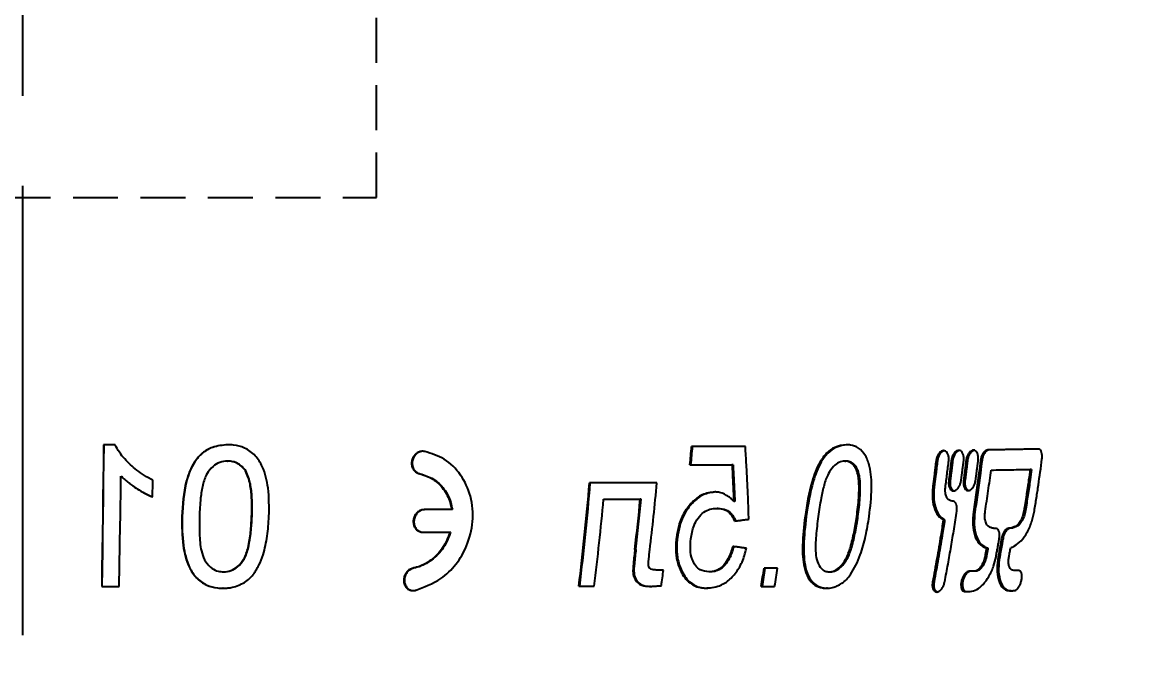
# Model space of a CAD drawing. Header units: millimetres. Extents: x 8 to 832, y 8 to 585.
# Drawn here: x 520.27 to 551.84, y 170.39 to 188.56 of the extents above; entities that cross this region are included whole.
import ezdxf

# ---------------------------------------------------------------- set-up
doc = ezdxf.new("R2010")
doc.units = ezdxf.units.MM
doc.linetypes.add('CENTERX2', pattern=[20.32, 12.7, -2.54, 2.54, -2.54])
doc.linetypes.add('HIDDEN', pattern=[1.905, 1.27, -0.635])
for name, color, linetype in [('CENTERLINE', 4, 'CENTERX2'), ('DIMENSIONS', 2, 'Continuous'), ('HIDDEN', 3, 'HIDDEN')]:
    doc.layers.add(name, color=color, linetype=linetype)
doc.layers.add('OUTLINE', color=7, linetype='Continuous', lineweight=25)
doc.styles.add('SLDTEXTSTYLE0', font='TXT', dxfattribs={"width": 0.75})
doc.dimstyles.new('SLDDIMSTYLE0', dxfattribs={"dimtxt": 3.5, "dimasz": 2, "dimexe": 0, "dimexo": 0.0625, "dimgap": 0.875, "dimtad": 1, "dimrnd": 1e-09, "dimzin": 12, "dimdsep": 46, "dimtxsty": 'SLDTEXTSTYLE0', "dimsah": 1, "dimcen": 0.09, "dimadec": 0, "dimazin": 3, "dimtfac": 1, "dimtofl": 0, "dimtmove": 0, "dimatfit": 3, "dimfxl": 0, "dimfrac": 2, "dimtolj": 1, "dimtzin": 12, "dimarcsym": 0})

# ---------------------------------------------------------------- blocks, each defined once
blk = doc.blocks.new('_D_13')
at = {"layer": 'DIMENSIONS'}
for p, q in [((583.772, 175.413), (583.772, 68.582)), ((520.272, 130.638), (520.272, 68.582)), ((520.272, 70.582), (583.772, 70.582))]:
    blk.add_line(p, q, dxfattribs=at)
for points in [[(520.272, 70.582), (522.272, 70.082), (522.272, 71.082)], [(583.772, 70.582), (581.772, 71.082), (581.772, 70.082)]]:
    blk.add_solid(points, dxfattribs=at)
at = {"layer": 'DIMENSIONS', "insert": (547.497, 75.094), "char_height": 3.5, "attachment_point": 1, "style": 'SLDTEXTSTYLE0'}
blk.add_mtext('63,5', dxfattribs=at)

msp = doc.modelspace()

# ---------------------------------------------------------------- linework, layer by layer
at = {"layer": 'CENTERLINE'}
msp.add_line((520.272, 468.427), (520.272, 113.667), dxfattribs=at)
at = {"layer": 'HIDDEN'}
for p, q in [((530.272, 183.612), (530.272, 263.612)), ((510.272, 183.612), (530.272, 183.612))]:
    msp.add_line(p, q, dxfattribs=at)
at = {"layer": 'OUTLINE'}
for p, q in [((522.889, 176.627), (522.566, 176.627)), ((526.078, 176.627), (526.069, 176.627)), ((540.682, 176.576), (539.164, 176.576)), ((543.566, 176.627), (543.532, 176.627)), ((548.987, 176.507), (548.944, 176.507)), ((526.063, 176.165), (526.071, 176.165)), ((531.647, 176.44), (531.63, 176.44)), ((543.487, 176.165), (543.521, 176.165)), ((526.568, 175.891), (526.577, 175.891)), ((539.119, 176.063), (540.304, 176.063)), ((540.334, 176.063), (540.304, 176.063)), ((543.831, 175.891), (543.867, 175.891)), ((548.763, 175.933), (548.72, 175.933)), ((523.061, 175.744), (523.057, 175.744)), ((538.187, 175.55), (536.281, 175.55)), ((539.851, 175.294), (539.822, 175.294)), ((536.68, 175.088), (537.717, 175.088)), ((537.743, 175.088), (537.717, 175.088)), ((540.385, 175.027), (540.354, 175.027)), ((526.745, 174.601), (526.755, 174.601)), ((532.392, 174.796), (531.624, 174.796)), ((532.411, 174.796), (532.392, 174.796)), ((539.913, 174.832), (539.883, 174.832)), ((543.825, 174.601), (543.861, 174.601)), ((546.308, 174.507), (546.268, 174.507)), ((531.579, 174.156), (532.345, 174.156)), ((532.363, 174.156), (532.345, 174.156)), ((547.531, 173.711), (547.489, 173.711)), ((525.949, 173.037), (525.958, 173.037)), ((538.371, 173.088), (538.19, 173.088)), ((538.888, 173.061), (538.859, 173.061)), ((539.685, 173.037), (539.655, 173.037)), ((541.591, 173.14), (541.21, 173.14)), ((543.048, 173.037), (543.084, 173.037)), ((548.3, 173.076), (548.257, 173.076)), ((522.511, 172.627), (523.002, 172.627)), ((525.938, 172.576), (525.929, 172.576)), ((531.376, 172.513), (531.359, 172.513)), ((535.982, 172.629), (536.413, 172.629)), ((538.003, 172.627), (537.975, 172.627)), ((539.62, 172.576), (539.59, 172.576)), ((541.129, 172.627), (541.509, 172.627)), ((543.005, 172.576), (542.969, 172.576)), ((548.182, 172.504), (548.139, 172.504))]:
    msp.add_line(p, q, dxfattribs=at)
at = {"layer": 'OUTLINE', "flags": 128}
for points in [[(522.566, 176.627), (522.56, 176.123), (522.555, 175.62), (522.548, 175.118), (522.542, 174.617), (522.535, 174.117), (522.527, 173.619), (522.519, 173.122), (522.511, 172.627)], [(522.569, 176.627), (522.564, 176.123), (522.558, 175.62), (522.552, 175.118), (522.545, 174.617), (522.538, 174.117), (522.531, 173.619), (522.523, 173.122), (522.515, 172.627)]]:
    msp.add_lwpolyline(points, dxfattribs=at)
at = {"layer": 'OUTLINE'}
for centre, radius, start, end in [((469.8, 182.387), 69.607, 354.78718, 355.21091), ((469.643, 182.394), 69.792, 354.79518, 355.21778), ((70.647, 182.148), 452.455, 358.79418, 359.18895), ((180.995, 182.174), 343.023, 358.82742, 358.9064), ((456.825, 182.219), 79.736, 353.09222, 355.20204), ((456.726, 182.221), 79.858, 353.10152, 355.20808), ((466.5, 182.29), 72.003, 353.11543, 354.62888), ((459.56, 182.199), 77.447, 352.90249, 354.73251), ((464.604, 182.26), 73.463, 353.28784, 354.39791), ((464.603, 182.253), 73.49, 353.2961, 354.40575), ((470.1, 182.125), 68.866, 352.09195, 352.45996), ((482.138, 182.129), 59.752, 350.8499, 351.34764), ((482.039, 182.137), 59.883, 350.86265, 351.35928), ((483.703, 182.108), 58.578, 350.68563, 351.19356)]:
    msp.add_arc(centre, radius, start, end, dxfattribs=at)
for points, knots in [([(523.955, 175.627), (523.876, 175.669), (523.72, 175.754), (523.511, 175.901), (523.324, 176.058), (523.159, 176.226), (523.005, 176.411), (522.928, 176.555), (522.889, 176.627)], [0, 0, 0, 0, 0.179256, 0.359683, 0.515462, 0.672425, 0.834632, 1, 1, 1, 1]), ([(526.069, 176.627), (525.922, 176.614), (525.666, 176.59), (525.336, 176.406), (525.063, 176.079), (524.828, 175.464), (524.796, 174.934), (524.776, 174.6)], [0, 0, 0, 0, 0.16326, 0.284459, 0.406151, 0.626021, 1, 1, 1, 1]), ([(526.078, 176.627), (525.931, 176.614), (525.674, 176.59), (525.344, 176.406), (525.07, 176.08), (524.835, 175.464), (524.803, 174.934), (524.782, 174.6)], [0, 0, 0, 0, 0.16317, 0.284521, 0.406368, 0.625942, 1, 1, 1, 1]), ([(527.234, 174.6), (527.237, 174.869), (527.243, 175.349), (527.104, 175.943), (526.862, 176.336), (526.569, 176.549), (526.287, 176.621), (526.124, 176.625), (526.069, 176.627)], [0, 0, 0, 0, 0.3020238, 0.5389868, 0.6774438, 0.8171292, 0.9390992, 1, 1, 1, 1]), ([(540.78, 174.524), (540.774, 174.695), (540.763, 175.035), (540.741, 175.547), (540.714, 176.061), (540.693, 176.404), (540.682, 176.576)], [0, 0, 0, 0, 0.249887, 0.499815, 0.749888, 1, 1, 1, 1]), ([(543.532, 176.627), (543.422, 176.614), (543.23, 176.59), (542.968, 176.406), (542.734, 176.079), (542.5, 175.464), (542.418, 174.934), (542.366, 174.6)], [0, 0, 0, 0, 0.1632568, 0.2844586, 0.4061509, 0.6260209, 1, 1, 1, 1]), ([(543.566, 176.627), (543.457, 176.614), (543.265, 176.59), (543.002, 176.406), (542.768, 176.08), (542.534, 175.464), (542.451, 174.934), (542.4, 174.6)], [0, 0, 0, 0, 0.1631697, 0.2845211, 0.4063685, 0.6259418, 1, 1, 1, 1]), ([(544.177, 174.6), (544.209, 174.869), (544.267, 175.349), (544.225, 175.943), (544.086, 176.336), (543.891, 176.549), (543.691, 176.621), (543.571, 176.625), (543.532, 176.627)], [0, 0, 0, 0, 0.3020233, 0.5389857, 0.6774431, 0.8171288, 0.9390997, 1, 1, 1, 1]), ([(546.845, 176.185), (546.847, 176.219), (546.85, 176.287), (546.828, 176.374), (546.788, 176.438), (546.735, 176.47), (546.676, 176.469), (546.617, 176.438), (546.563, 176.38), (546.521, 176.3), (546.501, 176.229), (546.496, 176.188), (546.495, 176.18)], [0, 0, 0, 0, 0.114726, 0.229733, 0.339407, 0.446032, 0.549906, 0.652483, 0.756233, 0.86223, 0.970237, 1, 1, 1, 1]), ([(547.255, 176.192), (547.257, 176.226), (547.261, 176.293), (547.24, 176.381), (547.201, 176.444), (547.15, 176.476), (547.092, 176.476), (547.034, 176.445), (546.982, 176.387), (546.941, 176.306), (546.921, 176.236), (546.915, 176.195), (546.914, 176.186)], [0, 0, 0, 0, 0.1147225, 0.2297104, 0.3393883, 0.4460114, 0.5498931, 0.6524801, 0.7562287, 0.8622329, 0.9702385, 1, 1, 1, 1]), ([(547.161, 176.471), (547.151, 176.472), (547.123, 176.474), (547.074, 176.444), (547.022, 176.387), (546.981, 176.306), (546.961, 176.236), (546.955, 176.195), (546.954, 176.186)], [0, 0, 0, 0, 0.1051984, 0.3094521, 0.5159323, 0.7266183, 0.9409883, 1, 1, 1, 1]), ([(547.524, 176.482), (547.505, 176.478), (547.467, 176.471), (547.411, 176.421), (547.365, 176.35), (547.335, 176.27), (547.326, 176.216), (547.323, 176.193)], [0, 0, 0, 0, 0.212022, 0.424273, 0.632836, 0.846546, 1, 1, 1, 1]), ([(547.565, 176.482), (547.546, 176.478), (547.507, 176.471), (547.452, 176.421), (547.406, 176.349), (547.376, 176.269), (547.367, 176.216), (547.363, 176.193)], [0, 0, 0, 0, 0.212444, 0.425107, 0.633927, 0.847588, 1, 1, 1, 1]), ([(548.944, 176.507), (548.855, 176.505), (548.677, 176.502), (548.353, 176.496), (547.973, 176.489), (547.674, 176.484), (547.524, 176.482)], [0, 0, 0, 0, 0.197876, 0.395796, 0.697821, 1, 1, 1, 1]), ([(548.949, 176.506), (548.872, 176.505), (548.707, 176.502), (548.396, 176.496), (548.014, 176.489), (547.715, 176.484), (547.565, 176.482)], [0, 0, 0, 0, 0.174141, 0.377536, 0.68869, 1, 1, 1, 1]), ([(549.056, 176.224), (549.058, 176.258), (549.064, 176.325), (549.047, 176.413), (549.015, 176.475), (548.978, 176.503), (548.953, 176.506), (548.944, 176.507)], [0, 0, 0, 0, 0.2291362, 0.4587989, 0.6765351, 0.8876621, 1, 1, 1, 1]), ([(526.063, 176.165), (525.989, 176.159), (525.841, 176.146), (525.635, 176.015), (525.455, 175.797), (525.354, 175.479), (525.291, 175.072), (525.278, 174.774), (525.27, 174.601)], [0, 0, 0, 0, 0.112942, 0.226829, 0.361259, 0.536939, 0.730724, 1, 1, 1, 1]), ([(526.568, 175.891), (526.543, 175.925), (526.491, 175.993), (526.401, 176.067), (526.308, 176.12), (526.223, 176.148), (526.14, 176.163), (526.089, 176.165), (526.063, 176.165)], [0, 0, 0, 0, 0.2106354, 0.4266751, 0.5831444, 0.7442183, 0.8710732, 1, 1, 1, 1]), ([(526.577, 175.891), (526.552, 175.925), (526.501, 175.993), (526.41, 176.067), (526.317, 176.12), (526.232, 176.148), (526.149, 176.163), (526.097, 176.165), (526.071, 176.165)], [0, 0, 0, 0, 0.21039, 0.426196, 0.582899, 0.744209, 0.871068, 1, 1, 1, 1]), ([(531.63, 176.44), (531.597, 176.443), (531.531, 176.449), (531.433, 176.415), (531.351, 176.351), (531.29, 176.262), (531.257, 176.157), (531.259, 176.046), (531.296, 175.943), (531.364, 175.862), (531.433, 175.824), (531.474, 175.813), (531.483, 175.811)], [0, 0, 0, 0, 0.105211, 0.210537, 0.313611, 0.419018, 0.528108, 0.639506, 0.752056, 0.863308, 0.970676, 1, 1, 1, 1]), ([(531.546, 176.442), (531.514, 176.433), (531.449, 176.416), (531.367, 176.35), (531.306, 176.262), (531.274, 176.156), (531.276, 176.045), (531.313, 175.942), (531.381, 175.862), (531.45, 175.824), (531.491, 175.813), (531.5, 175.811)], [0, 0, 0, 0, 0.1168984, 0.2324731, 0.3505525, 0.4725689, 0.5970249, 0.7227231, 0.8470374, 0.9671845, 1, 1, 1, 1]), ([(531.359, 172.513), (531.609, 172.606), (532.042, 172.767), (532.536, 173.237), (532.85, 173.796), (533.02, 174.463), (532.961, 175.175), (532.673, 175.794), (532.215, 176.254), (531.819, 176.38), (531.63, 176.44)], [0, 0, 0, 0, 0.148742, 0.257393, 0.365318, 0.495255, 0.630294, 0.757943, 0.884499, 1, 1, 1, 1]), ([(543.487, 176.165), (543.432, 176.159), (543.321, 176.146), (543.157, 176.015), (543.002, 175.797), (542.896, 175.479), (542.807, 175.072), (542.764, 174.774), (542.739, 174.601)], [0, 0, 0, 0, 0.112943, 0.226826, 0.361259, 0.53694, 0.730724, 1, 1, 1, 1]), ([(543.831, 175.891), (543.816, 175.925), (543.785, 175.993), (543.726, 176.067), (543.663, 176.12), (543.603, 176.148), (543.544, 176.163), (543.506, 176.165), (543.487, 176.165)], [0, 0, 0, 0, 0.210631, 0.426674, 0.58314, 0.744223, 0.871074, 1, 1, 1, 1]), ([(543.867, 175.891), (543.851, 175.925), (543.82, 175.993), (543.761, 176.067), (543.698, 176.12), (543.638, 176.148), (543.578, 176.163), (543.541, 176.165), (543.521, 176.165)], [0, 0, 0, 0, 0.210398, 0.426205, 0.582901, 0.744213, 0.87108, 1, 1, 1, 1]), ([(546.065, 176.173), (546.058, 176.111), (546.045, 176.002), (546.026, 175.847), (546.009, 175.708), (545.991, 175.568), (545.979, 175.475), (545.973, 175.429)], [0, 0, 0, 0, 0.249978, 0.437483, 0.624981, 0.812491, 1, 1, 1, 1]), ([(546.104, 176.173), (546.096, 176.111), (546.084, 176.002), (546.065, 175.847), (546.047, 175.708), (546.03, 175.568), (546.018, 175.475), (546.012, 175.429)], [0, 0, 0, 0, 0.249978, 0.437484, 0.624981, 0.812492, 1, 1, 1, 1]), ([(546.424, 176.179), (546.425, 176.212), (546.429, 176.28), (546.405, 176.368), (546.364, 176.431), (546.31, 176.463), (546.25, 176.463), (546.189, 176.432), (546.135, 176.374), (546.092, 176.294), (546.072, 176.223), (546.066, 176.182), (546.065, 176.173)], [0, 0, 0, 0, 0.115146, 0.230562, 0.33927, 0.445342, 0.549226, 0.651809, 0.755549, 0.861535, 0.969538, 1, 1, 1, 1]), ([(546.318, 176.458), (546.308, 176.458), (546.279, 176.461), (546.228, 176.431), (546.174, 176.374), (546.131, 176.293), (546.111, 176.222), (546.105, 176.182), (546.104, 176.173)], [0, 0, 0, 0, 0.103945, 0.308176, 0.514594, 0.725251, 0.939601, 1, 1, 1, 1]), ([(546.33, 175.435), (546.338, 175.497), (546.355, 175.62), (546.378, 175.806), (546.401, 175.992), (546.416, 176.116), (546.424, 176.179)], [0, 0, 0, 0, 0.249998, 0.49999, 0.749982, 1, 1, 1, 1]), ([(546.495, 176.18), (546.489, 176.132), (546.479, 176.049), (546.464, 175.93), (546.451, 175.822), (546.437, 175.715), (546.428, 175.644), (546.424, 175.608)], [0, 0, 0, 0, 0.249996, 0.43748, 0.624994, 0.812492, 1, 1, 1, 1]), ([(546.534, 176.18), (546.528, 176.132), (546.518, 176.049), (546.504, 175.93), (546.49, 175.822), (546.477, 175.715), (546.468, 175.644), (546.463, 175.608)], [0, 0, 0, 0, 0.249996, 0.43748, 0.624996, 0.812493, 1, 1, 1, 1]), ([(546.745, 176.464), (546.735, 176.465), (546.706, 176.467), (546.656, 176.437), (546.603, 176.38), (546.561, 176.3), (546.541, 176.229), (546.535, 176.188), (546.534, 176.18)], [0, 0, 0, 0, 0.105216, 0.30946, 0.515919, 0.726609, 0.940986, 1, 1, 1, 1]), ([(546.773, 175.614), (546.779, 175.661), (546.791, 175.757), (546.81, 175.899), (546.827, 176.042), (546.839, 176.138), (546.845, 176.185)], [0, 0, 0, 0, 0.250007, 0.49999, 0.750004, 1, 1, 1, 1]), ([(546.914, 176.186), (546.908, 176.139), (546.898, 176.055), (546.883, 175.936), (546.87, 175.829), (546.856, 175.722), (546.846, 175.651), (546.842, 175.615)], [0, 0, 0, 0, 0.249997, 0.437479, 0.624995, 0.812494, 1, 1, 1, 1]), ([(546.954, 176.186), (546.948, 176.139), (546.938, 176.055), (546.923, 175.936), (546.91, 175.829), (546.896, 175.722), (546.886, 175.651), (546.882, 175.615)], [0, 0, 0, 0, 0.249996, 0.43748, 0.624996, 0.812493, 1, 1, 1, 1]), ([(547.323, 176.193), (547.307, 176.071), (547.281, 175.858), (547.24, 175.554), (547.202, 175.281), (547.163, 175.008), (547.135, 174.826), (547.122, 174.735)], [0, 0, 0, 0, 0.249944, 0.437431, 0.624934, 0.812461, 1, 1, 1, 1]), ([(547.363, 176.193), (547.348, 176.071), (547.321, 175.858), (547.281, 175.554), (547.243, 175.281), (547.204, 175.008), (547.176, 174.826), (547.163, 174.735)], [0, 0, 0, 0, 0.249946, 0.437433, 0.624936, 0.812462, 1, 1, 1, 1]), ([(547.182, 175.621), (547.188, 175.668), (547.201, 175.763), (547.219, 175.906), (547.238, 176.049), (547.249, 176.144), (547.255, 176.192)], [0, 0, 0, 0, 0.250008, 0.49999, 0.750004, 1, 1, 1, 1]), ([(548.842, 174.766), (548.861, 174.887), (548.9, 175.129), (548.955, 175.493), (549.007, 175.858), (549.04, 176.102), (549.056, 176.224)], [0, 0, 0, 0, 0.249947, 0.49991, 0.749941, 1, 1, 1, 1]), ([(526.745, 174.601), (526.747, 174.69), (526.752, 174.867), (526.746, 175.109), (526.729, 175.326), (526.701, 175.518), (526.657, 175.712), (526.598, 175.831), (526.568, 175.891)], [0, 0, 0, 0, 0.201476, 0.403228, 0.549263, 0.695842, 0.846158, 1, 1, 1, 1]), ([(526.755, 174.601), (526.757, 174.69), (526.762, 174.867), (526.756, 175.109), (526.739, 175.326), (526.71, 175.518), (526.666, 175.712), (526.607, 175.831), (526.577, 175.891)], [0, 0, 0, 0, 0.201471, 0.40322, 0.549246, 0.695812, 0.846146, 1, 1, 1, 1]), ([(540.304, 176.063), (540.309, 175.976), (540.317, 175.825), (540.328, 175.609), (540.338, 175.415), (540.347, 175.221), (540.352, 175.091), (540.354, 175.027)], [0, 0, 0, 0, 0.249972, 0.437462, 0.624959, 0.81248, 1, 1, 1, 1]), ([(540.334, 176.063), (540.339, 175.976), (540.348, 175.825), (540.359, 175.609), (540.368, 175.415), (540.377, 175.221), (540.382, 175.091), (540.385, 175.027)], [0, 0, 0, 0, 0.249973, 0.437464, 0.62496, 0.81248, 1, 1, 1, 1]), ([(543.825, 174.601), (543.837, 174.69), (543.861, 174.867), (543.882, 175.109), (543.893, 175.326), (543.891, 175.518), (543.879, 175.712), (543.847, 175.831), (543.831, 175.891)], [0, 0, 0, 0, 0.201476, 0.403228, 0.549262, 0.695842, 0.846157, 1, 1, 1, 1]), ([(543.861, 174.601), (543.873, 174.69), (543.896, 174.867), (543.918, 175.109), (543.929, 175.326), (543.927, 175.518), (543.914, 175.712), (543.883, 175.831), (543.867, 175.891)], [0, 0, 0, 0, 0.201471, 0.40322, 0.549246, 0.695812, 0.846146, 1, 1, 1, 1]), ([(547.452, 174.74), (547.466, 174.838), (547.496, 175.033), (547.539, 175.326), (547.58, 175.619), (547.606, 175.815), (547.619, 175.913)], [0, 0, 0, 0, 0.249964, 0.499943, 0.749963, 1, 1, 1, 1]), ([(547.619, 175.913), (547.716, 175.915), (547.91, 175.918), (548.19, 175.923), (548.46, 175.928), (548.634, 175.931), (548.72, 175.933)], [0, 0, 0, 0, 0.255067, 0.510133, 0.755041, 1, 1, 1, 1]), ([(548.72, 175.933), (548.707, 175.835), (548.683, 175.663), (548.648, 175.419), (548.615, 175.199), (548.581, 174.979), (548.558, 174.833), (548.546, 174.76)], [0, 0, 0, 0, 0.249975, 0.437469, 0.62496, 0.812482, 1, 1, 1, 1]), ([(548.763, 175.933), (548.75, 175.835), (548.726, 175.663), (548.691, 175.419), (548.658, 175.199), (548.624, 174.979), (548.601, 174.833), (548.589, 174.76)], [0, 0, 0, 0, 0.249963, 0.437458, 0.624962, 0.812482, 1, 1, 1, 1]), ([(523.057, 175.744), (523.091, 175.71), (523.16, 175.642), (523.273, 175.55), (523.39, 175.464), (523.539, 175.367), (523.721, 175.256), (523.87, 175.188), (523.945, 175.154)], [0, 0, 0, 0, 0.135083, 0.27076, 0.405863, 0.541306, 0.769912, 1, 1, 1, 1]), ([(523.061, 175.744), (523.095, 175.71), (523.164, 175.642), (523.277, 175.55), (523.394, 175.464), (523.544, 175.367), (523.726, 175.256), (523.876, 175.188), (523.951, 175.154)], [0, 0, 0, 0, 0.1349462, 0.2704773, 0.4054489, 0.5407503, 0.7696262, 1, 1, 1, 1]), ([(531.483, 175.811), (531.614, 175.768), (531.875, 175.683), (532.174, 175.388), (532.337, 175.075), (532.379, 174.865), (532.392, 174.796)], [0, 0, 0, 0, 0.284795, 0.569488, 0.8579, 1, 1, 1, 1]), ([(531.5, 175.811), (531.631, 175.768), (531.893, 175.683), (532.193, 175.388), (532.356, 175.074), (532.397, 174.865), (532.411, 174.796)], [0, 0, 0, 0, 0.285183, 0.570277, 0.858834, 1, 1, 1, 1]), ([(546.424, 175.608), (546.421, 175.574), (546.417, 175.506), (546.439, 175.418), (546.479, 175.355), (546.532, 175.323), (546.59, 175.325), (546.649, 175.357), (546.702, 175.415), (546.745, 175.495), (546.765, 175.566), (546.771, 175.606), (546.773, 175.614)], [0, 0, 0, 0, 0.1159821, 0.2322429, 0.3429301, 0.4496266, 0.5525869, 0.6538914, 0.7568334, 0.8629621, 0.9719777, 1, 1, 1, 1]), ([(546.463, 175.608), (546.461, 175.574), (546.456, 175.506), (546.478, 175.418), (546.518, 175.356), (546.561, 175.326), (546.59, 175.328), (546.599, 175.329)], [0, 0, 0, 0, 0.233113, 0.466748, 0.689427, 0.904431, 1, 1, 1, 1]), ([(546.842, 175.615), (546.839, 175.581), (546.834, 175.513), (546.855, 175.425), (546.894, 175.361), (546.945, 175.33), (547.003, 175.331), (547.06, 175.363), (547.112, 175.422), (547.154, 175.502), (547.175, 175.572), (547.181, 175.612), (547.182, 175.621)], [0, 0, 0, 0, 0.1159777, 0.2322189, 0.3429019, 0.4496027, 0.5525739, 0.6538874, 0.7568361, 0.8629666, 0.9719793, 1, 1, 1, 1]), ([(546.882, 175.615), (546.879, 175.581), (546.875, 175.513), (546.895, 175.424), (546.934, 175.363), (546.976, 175.332), (547.004, 175.335), (547.013, 175.336)], [0, 0, 0, 0, 0.233071, 0.466719, 0.689365, 0.904377, 1, 1, 1, 1]), ([(539.822, 175.294), (539.702, 175.279), (539.472, 175.251), (539.175, 175.017), (538.942, 174.716), (538.793, 174.363), (538.753, 174.114), (538.734, 173.999)], [0, 0, 0, 0, 0.2220375, 0.4227375, 0.607071, 0.8187307, 1, 1, 1, 1]), ([(539.851, 175.294), (539.731, 175.279), (539.501, 175.251), (539.202, 175.016), (538.97, 174.715), (538.821, 174.362), (538.781, 174.113), (538.762, 173.999)], [0, 0, 0, 0, 0.222643, 0.423705, 0.608349, 0.819626, 1, 1, 1, 1]), ([(540.354, 175.027), (540.332, 175.051), (540.288, 175.098), (540.202, 175.171), (540.092, 175.238), (539.98, 175.276), (539.889, 175.292), (539.844, 175.293), (539.822, 175.294)], [0, 0, 0, 0, 0.154757, 0.310304, 0.54371, 0.784032, 0.891574, 1, 1, 1, 1]), ([(545.973, 175.429), (545.965, 175.315), (545.949, 175.087), (546.021, 174.79), (546.136, 174.595), (546.232, 174.531), (546.268, 174.507)], [0, 0, 0, 0, 0.280987, 0.56224, 0.835797, 1, 1, 1, 1]), ([(546.012, 175.429), (546.004, 175.315), (545.988, 175.088), (546.06, 174.791), (546.175, 174.595), (546.271, 174.531), (546.308, 174.507)], [0, 0, 0, 0, 0.280471, 0.561214, 0.834504, 1, 1, 1, 1]), ([(546.521, 175.039), (546.494, 175.043), (546.441, 175.051), (546.378, 175.116), (546.337, 175.213), (546.321, 175.324), (546.327, 175.401), (546.33, 175.435)], [0, 0, 0, 0, 0.207752, 0.415584, 0.622981, 0.837921, 1, 1, 1, 1]), ([(546.652, 174.756), (546.655, 174.79), (546.661, 174.858), (546.641, 174.947), (546.602, 175.009), (546.559, 175.036), (546.53, 175.038), (546.521, 175.039)], [0, 0, 0, 0, 0.233372, 0.467328, 0.68711, 0.897099, 1, 1, 1, 1]), ([(524.776, 174.6), (524.776, 174.327), (524.777, 173.836), (524.922, 173.24), (525.167, 172.854), (525.451, 172.651), (525.723, 172.581), (525.878, 172.577), (525.929, 172.576)], [0, 0, 0, 0, 0.307661, 0.553103, 0.688532, 0.825274, 0.942983, 1, 1, 1, 1]), ([(524.782, 174.6), (524.783, 174.327), (524.784, 173.837), (524.929, 173.241), (525.174, 172.854), (525.459, 172.651), (525.731, 172.581), (525.887, 172.577), (525.938, 172.576)], [0, 0, 0, 0, 0.307027, 0.552628, 0.688128, 0.824936, 0.942757, 1, 1, 1, 1]), ([(525.27, 174.601), (525.268, 174.42), (525.264, 174.072), (525.307, 173.637), (525.434, 173.314), (525.602, 173.141), (525.784, 173.049), (525.897, 173.041), (525.949, 173.037)], [0, 0, 0, 0, 0.283713, 0.543654, 0.684125, 0.825376, 0.919204, 1, 1, 1, 1]), ([(525.949, 173.037), (526.019, 173.044), (526.16, 173.058), (526.363, 173.188), (526.553, 173.407), (526.659, 173.756), (526.722, 174.162), (526.737, 174.454), (526.745, 174.601)], [0, 0, 0, 0, 0.107582, 0.215973, 0.358634, 0.54382, 0.770645, 1, 1, 1, 1]), ([(525.958, 173.037), (526.028, 173.044), (526.169, 173.058), (526.372, 173.189), (526.563, 173.408), (526.669, 173.757), (526.732, 174.163), (526.747, 174.455), (526.755, 174.601)], [0, 0, 0, 0, 0.107892, 0.216595, 0.359242, 0.54447, 0.770972, 1, 1, 1, 1]), ([(526.791, 172.961), (526.847, 173.047), (526.962, 173.222), (527.066, 173.504), (527.139, 173.78), (527.187, 174.05), (527.218, 174.323), (527.228, 174.508), (527.234, 174.6)], [0, 0, 0, 0, 0.177637, 0.360147, 0.518025, 0.677002, 0.838287, 1, 1, 1, 1]), ([(531.624, 174.796), (531.591, 174.793), (531.525, 174.785), (531.436, 174.733), (531.365, 174.655), (531.318, 174.557), (531.302, 174.446), (531.322, 174.336), (531.377, 174.243), (531.458, 174.179), (531.531, 174.158), (531.571, 174.156), (531.579, 174.156)], [0, 0, 0, 0, 0.103556, 0.207174, 0.310064, 0.417051, 0.529826, 0.64483, 0.759215, 0.869886, 0.974287, 1, 1, 1, 1]), ([(531.641, 174.796), (531.608, 174.793), (531.542, 174.785), (531.453, 174.733), (531.381, 174.655), (531.335, 174.556), (531.319, 174.446), (531.339, 174.336), (531.394, 174.243), (531.475, 174.179), (531.548, 174.158), (531.589, 174.156), (531.597, 174.156)], [0, 0, 0, 0, 0.103767, 0.207593, 0.310629, 0.417598, 0.530215, 0.644965, 0.75911, 0.869682, 0.974154, 1, 1, 1, 1]), ([(539.142, 173.968), (539.164, 174.096), (539.2, 174.304), (539.339, 174.566), (539.499, 174.73), (539.69, 174.82), (539.816, 174.828), (539.883, 174.832)], [0, 0, 0, 0, 0.290615, 0.473092, 0.6569, 0.815977, 1, 1, 1, 1]), ([(539.883, 174.832), (539.96, 174.826), (540.101, 174.815), (540.264, 174.684), (540.342, 174.559), (540.372, 174.484), (540.377, 174.473)], [0, 0, 0, 0, 0.357213, 0.65506, 0.950995, 1, 1, 1, 1]), ([(539.913, 174.832), (539.99, 174.826), (540.131, 174.815), (540.295, 174.683), (540.372, 174.558), (540.403, 174.484), (540.408, 174.473)], [0, 0, 0, 0, 0.357493, 0.655642, 0.951883, 1, 1, 1, 1]), ([(542.366, 174.6), (542.335, 174.327), (542.278, 173.836), (542.311, 173.24), (542.442, 172.854), (542.626, 172.651), (542.818, 172.581), (542.932, 172.577), (542.969, 172.576)], [0, 0, 0, 0, 0.307661, 0.553103, 0.688532, 0.825275, 0.942983, 1, 1, 1, 1]), ([(542.4, 174.6), (542.369, 174.327), (542.312, 173.837), (542.345, 173.241), (542.476, 172.854), (542.661, 172.651), (542.853, 172.581), (542.967, 172.577), (543.005, 172.576)], [0, 0, 0, 0, 0.3070271, 0.552629, 0.6881279, 0.8249357, 0.94276, 1, 1, 1, 1]), ([(542.739, 174.601), (542.716, 174.42), (542.673, 174.072), (542.651, 173.637), (542.704, 173.314), (542.806, 173.141), (542.928, 173.049), (543.01, 173.041), (543.048, 173.037)], [0, 0, 0, 0, 0.283712, 0.543654, 0.684124, 0.825376, 0.919204, 1, 1, 1, 1]), ([(543.048, 173.037), (543.101, 173.044), (543.206, 173.058), (543.372, 173.188), (543.54, 173.407), (543.662, 173.756), (543.758, 174.162), (543.803, 174.454), (543.825, 174.601)], [0, 0, 0, 0, 0.107581, 0.215972, 0.358634, 0.54382, 0.770645, 1, 1, 1, 1]), ([(543.084, 173.037), (543.136, 173.044), (543.242, 173.058), (543.408, 173.189), (543.576, 173.408), (543.699, 173.757), (543.794, 174.163), (543.839, 174.455), (543.861, 174.601)], [0, 0, 0, 0, 0.107894, 0.216597, 0.359243, 0.544471, 0.770973, 1, 1, 1, 1]), ([(543.652, 172.961), (543.705, 173.047), (543.811, 173.222), (543.923, 173.504), (544.011, 173.78), (544.079, 174.05), (544.134, 174.323), (544.163, 174.508), (544.177, 174.6)], [0, 0, 0, 0, 0.177639, 0.360147, 0.518026, 0.677002, 0.838287, 1, 1, 1, 1]), ([(546.31, 172.757), (546.342, 172.923), (546.404, 173.254), (546.492, 173.753), (546.575, 174.253), (546.626, 174.588), (546.652, 174.756)], [0, 0, 0, 0, 0.249896, 0.499833, 0.749894, 1, 1, 1, 1]), ([(547.122, 174.735), (547.11, 174.613), (547.087, 174.371), (547.147, 174.055), (547.256, 173.844), (547.352, 173.778), (547.389, 173.752)], [0, 0, 0, 0, 0.278127, 0.556554, 0.826486, 1, 1, 1, 1]), ([(547.163, 174.735), (547.151, 174.614), (547.128, 174.371), (547.188, 174.055), (547.297, 173.844), (547.393, 173.778), (547.431, 173.752)], [0, 0, 0, 0, 0.277609, 0.555508, 0.82518, 1, 1, 1, 1]), ([(547.57, 174.303), (547.546, 174.322), (547.498, 174.358), (547.455, 174.468), (547.437, 174.599), (547.447, 174.695), (547.452, 174.74)], [0, 0, 0, 0, 0.253779, 0.50752, 0.765059, 1, 1, 1, 1]), ([(548.281, 173.768), (548.345, 173.811), (548.474, 173.897), (548.644, 174.149), (548.775, 174.446), (548.82, 174.663), (548.842, 174.766)], [0, 0, 0, 0, 0.252638, 0.50501, 0.765007, 1, 1, 1, 1]), ([(548.546, 174.76), (548.535, 174.706), (548.511, 174.597), (548.442, 174.455), (548.367, 174.36), (548.317, 174.329), (548.297, 174.317)], [0, 0, 0, 0, 0.278271, 0.557141, 0.825251, 1, 1, 1, 1]), ([(548.589, 174.76), (548.578, 174.706), (548.554, 174.598), (548.485, 174.456), (548.41, 174.36), (548.36, 174.329), (548.34, 174.317)], [0, 0, 0, 0, 0.277741, 0.556101, 0.82393, 1, 1, 1, 1]), ([(540.377, 174.473), (540.411, 174.477), (540.481, 174.486), (540.582, 174.499), (540.682, 174.512), (540.747, 174.52), (540.78, 174.524)], [0, 0, 0, 0, 0.256902, 0.513806, 0.756905, 1, 1, 1, 1]), ([(546.268, 174.507), (546.245, 174.36), (546.205, 174.103), (546.145, 173.737), (546.088, 173.408), (546.029, 173.079), (545.988, 172.861), (545.968, 172.751)], [0, 0, 0, 0, 0.249916, 0.437409, 0.62491, 0.81245, 1, 1, 1, 1]), ([(546.308, 174.507), (546.285, 174.36), (546.245, 174.103), (546.184, 173.737), (546.128, 173.408), (546.069, 173.079), (546.028, 172.861), (546.008, 172.751)], [0, 0, 0, 0, 0.2499184, 0.4374039, 0.6249055, 0.8124521, 1, 1, 1, 1]), ([(547.743, 174.262), (547.727, 174.263), (547.696, 174.263), (547.652, 174.272), (547.609, 174.285), (547.583, 174.297), (547.57, 174.303)], [0, 0, 0, 0, 0.259466, 0.51896, 0.758939, 1, 1, 1, 1]), ([(547.851, 173.979), (547.855, 174.014), (547.863, 174.083), (547.848, 174.172), (547.815, 174.234), (547.776, 174.26), (547.751, 174.262), (547.743, 174.262)], [0, 0, 0, 0, 0.2360823, 0.4727623, 0.6937761, 0.9029769, 1, 1, 1, 1]), ([(548.117, 174.269), (548.099, 174.266), (548.064, 174.259), (548.011, 174.211), (547.965, 174.141), (547.931, 174.061), (547.919, 174.005), (547.913, 173.981)], [0, 0, 0, 0, 0.206057, 0.412243, 0.616955, 0.830939, 1, 1, 1, 1]), ([(548.16, 174.269), (548.142, 174.266), (548.107, 174.259), (548.053, 174.211), (548.007, 174.141), (547.973, 174.061), (547.961, 174.005), (547.956, 173.981)], [0, 0, 0, 0, 0.2064685, 0.4130705, 0.6180625, 0.8320337, 1, 1, 1, 1]), ([(548.297, 174.317), (548.281, 174.309), (548.25, 174.295), (548.204, 174.281), (548.16, 174.271), (548.131, 174.27), (548.117, 174.269)], [0, 0, 0, 0, 0.259381, 0.518781, 0.758841, 1, 1, 1, 1]), ([(548.34, 174.317), (548.324, 174.309), (548.293, 174.295), (548.247, 174.281), (548.202, 174.271), (548.174, 174.27), (548.16, 174.269)], [0, 0, 0, 0, 0.258999, 0.518012, 0.758448, 1, 1, 1, 1]), ([(532.345, 174.156), (532.285, 174.005), (532.165, 173.703), (531.822, 173.354), (531.511, 173.191), (531.334, 173.149), (531.301, 173.141)], [0, 0, 0, 0, 0.3148123, 0.63015, 0.9309331, 1, 1, 1, 1]), ([(532.363, 174.156), (532.303, 174.005), (532.183, 173.704), (531.841, 173.355), (531.529, 173.191), (531.351, 173.149), (531.318, 173.141)], [0, 0, 0, 0, 0.3143559, 0.6292293, 0.9299558, 1, 1, 1, 1]), ([(538.734, 173.999), (538.728, 173.944), (538.717, 173.833), (538.717, 173.683), (538.725, 173.547), (538.745, 173.401), (538.784, 173.235), (538.834, 173.119), (538.859, 173.061)], [0, 0, 0, 0, 0.165029, 0.331129, 0.456642, 0.582988, 0.789453, 1, 1, 1, 1]), ([(538.762, 173.999), (538.761, 173.999), (538.752, 173.999), (538.742, 173.999), (538.734, 173.999)], [0, 0, 0, 0, 0.117158, 1, 1, 1, 1]), ([(538.762, 173.999), (538.757, 173.944), (538.746, 173.834), (538.745, 173.683), (538.753, 173.547), (538.773, 173.402), (538.813, 173.235), (538.863, 173.12), (538.888, 173.061)], [0, 0, 0, 0, 0.164747, 0.330561, 0.455927, 0.582107, 0.788993, 1, 1, 1, 1]), ([(539.655, 173.037), (539.569, 173.047), (539.424, 173.064), (539.268, 173.205), (539.166, 173.402), (539.117, 173.665), (539.134, 173.869), (539.142, 173.968)], [0, 0, 0, 0, 0.229292, 0.388485, 0.546933, 0.779498, 1, 1, 1, 1]), ([(547.758, 173.465), (547.766, 173.508), (547.782, 173.594), (547.805, 173.722), (547.828, 173.851), (547.843, 173.937), (547.851, 173.979)], [0, 0, 0, 0, 0.249996, 0.499979, 0.750007, 1, 1, 1, 1]), ([(547.913, 173.981), (547.906, 173.938), (547.892, 173.863), (547.873, 173.755), (547.856, 173.659), (547.838, 173.563), (547.826, 173.498), (547.82, 173.466)], [0, 0, 0, 0, 0.249992, 0.437495, 0.624988, 0.8125, 1, 1, 1, 1]), ([(547.956, 173.981), (547.948, 173.938), (547.935, 173.863), (547.916, 173.755), (547.898, 173.659), (547.88, 173.563), (547.868, 173.498), (547.862, 173.466)], [0, 0, 0, 0, 0.2499937, 0.4374982, 0.6249897, 0.8125013, 1, 1, 1, 1]), ([(537.564, 173.673), (537.55, 173.539), (537.527, 173.316), (537.498, 173.036), (537.545, 172.853), (537.631, 172.73), (537.776, 172.638), (537.902, 172.631), (537.975, 172.627)], [0, 0, 0, 0, 0.282823, 0.471145, 0.583634, 0.695417, 0.8232, 1, 1, 1, 1]), ([(537.591, 173.673), (537.577, 173.539), (537.554, 173.316), (537.525, 173.036), (537.572, 172.853), (537.658, 172.731), (537.803, 172.638), (537.93, 172.631), (538.003, 172.627)], [0, 0, 0, 0, 0.282685, 0.470668, 0.583024, 0.694676, 0.822469, 1, 1, 1, 1]), ([(538.19, 173.088), (538.154, 173.089), (538.094, 173.091), (538.021, 173.109), (537.977, 173.142), (537.955, 173.184), (537.942, 173.254), (537.953, 173.362), (537.966, 173.504), (537.978, 173.607), (537.984, 173.659)], [0, 0, 0, 0, 0.157333, 0.2645, 0.330693, 0.397353, 0.461455, 0.608584, 0.804224, 1, 1, 1, 1]), ([(539.59, 172.576), (539.73, 172.591), (539.972, 172.617), (540.288, 172.848), (540.515, 173.138), (540.648, 173.439), (540.694, 173.635), (540.711, 173.704)], [0, 0, 0, 0, 0.2752823, 0.4735724, 0.6713868, 0.8837972, 1, 1, 1, 1]), ([(540.324, 173.755), (540.289, 173.638), (540.232, 173.448), (540.08, 173.219), (539.919, 173.09), (539.77, 173.042), (539.686, 173.039), (539.655, 173.037)], [0, 0, 0, 0, 0.322675, 0.523466, 0.726208, 0.897791, 1, 1, 1, 1]), ([(540.355, 173.755), (540.32, 173.638), (540.263, 173.448), (540.111, 173.219), (539.949, 173.09), (539.8, 173.042), (539.716, 173.039), (539.685, 173.037)], [0, 0, 0, 0, 0.322344, 0.523107, 0.725809, 0.897529, 1, 1, 1, 1]), ([(540.711, 173.704), (540.678, 173.708), (540.611, 173.717), (540.514, 173.73), (540.418, 173.743), (540.355, 173.751), (540.324, 173.755)], [0, 0, 0, 0, 0.258147, 0.516304, 0.758149, 1, 1, 1, 1]), ([(547.389, 173.752), (547.398, 173.747), (547.414, 173.739), (547.439, 173.728), (547.464, 173.719), (547.481, 173.714), (547.489, 173.711)], [0, 0, 0, 0, 0.259404, 0.518814, 0.759325, 1, 1, 1, 1]), ([(547.431, 173.752), (547.439, 173.747), (547.456, 173.739), (547.481, 173.728), (547.506, 173.719), (547.523, 173.714), (547.531, 173.711)], [0, 0, 0, 0, 0.2590344, 0.5180622, 0.7589591, 1, 1, 1, 1]), ([(547.489, 173.711), (547.485, 173.69), (547.478, 173.654), (547.469, 173.601), (547.46, 173.554), (547.452, 173.507), (547.446, 173.475), (547.443, 173.46)], [0, 0, 0, 0, 0.249999, 0.437523, 0.625039, 0.812495, 1, 1, 1, 1]), ([(547.531, 173.711), (547.527, 173.69), (547.52, 173.654), (547.511, 173.601), (547.502, 173.554), (547.494, 173.507), (547.488, 173.475), (547.485, 173.46)], [0, 0, 0, 0, 0.249995, 0.437523, 0.625042, 0.812498, 1, 1, 1, 1]), ([(548.126, 173.472), (548.13, 173.493), (548.137, 173.535), (548.149, 173.598), (548.161, 173.661), (548.169, 173.703), (548.173, 173.724)], [0, 0, 0, 0, 0.249976, 0.499978, 0.750003, 1, 1, 1, 1]), ([(548.173, 173.724), (548.182, 173.727), (548.201, 173.733), (548.228, 173.743), (548.255, 173.755), (548.272, 173.763), (548.281, 173.768)], [0, 0, 0, 0, 0.259265, 0.518506, 0.75916, 1, 1, 1, 1]), ([(547.03, 172.484), (547.091, 172.495), (547.213, 172.518), (547.399, 172.674), (547.565, 172.904), (547.692, 173.181), (547.737, 173.377), (547.758, 173.465)], [0, 0, 0, 0, 0.198983, 0.397781, 0.601974, 0.819924, 1, 1, 1, 1]), ([(547.443, 173.46), (547.431, 173.411), (547.407, 173.314), (547.34, 173.188), (547.259, 173.098), (547.191, 173.06), (547.154, 173.057), (547.143, 173.056)], [0, 0, 0, 0, 0.238098, 0.4767, 0.701705, 0.912321, 1, 1, 1, 1]), ([(547.485, 173.46), (547.473, 173.411), (547.45, 173.315), (547.382, 173.188), (547.302, 173.098), (547.233, 173.061), (547.196, 173.057), (547.185, 173.056)], [0, 0, 0, 0, 0.237614, 0.475704, 0.700451, 0.911204, 1, 1, 1, 1]), ([(547.82, 173.466), (547.804, 173.35), (547.774, 173.117), (547.814, 172.814), (547.915, 172.599), (548.036, 172.511), (548.115, 172.506), (548.139, 172.504)], [0, 0, 0, 0, 0.236394, 0.473063, 0.700373, 0.911861, 1, 1, 1, 1]), ([(547.862, 173.466), (547.847, 173.35), (547.816, 173.118), (547.857, 172.814), (547.958, 172.6), (548.079, 172.511), (548.159, 172.506), (548.182, 172.504)], [0, 0, 0, 0, 0.235889, 0.472058, 0.699116, 0.910749, 1, 1, 1, 1]), ([(548.257, 173.076), (548.235, 173.08), (548.192, 173.087), (548.144, 173.15), (548.115, 173.244), (548.109, 173.356), (548.12, 173.436), (548.126, 173.472)], [0, 0, 0, 0, 0.2017995, 0.4035849, 0.6069713, 0.8220715, 1, 1, 1, 1]), ([(531.301, 173.141), (531.269, 173.131), (531.205, 173.11), (531.125, 173.041), (531.066, 172.95), (531.036, 172.843), (531.039, 172.73), (531.079, 172.626), (531.152, 172.549), (531.243, 172.508), (531.315, 172.505), (531.352, 172.512), (531.359, 172.513)], [0, 0, 0, 0, 0.103355, 0.206678, 0.311472, 0.422893, 0.54049, 0.659164, 0.773916, 0.880774, 0.979973, 1, 1, 1, 1]), ([(531.318, 173.141), (531.286, 173.131), (531.222, 173.11), (531.142, 173.04), (531.083, 172.95), (531.052, 172.843), (531.056, 172.73), (531.096, 172.626), (531.169, 172.549), (531.256, 172.508), (531.316, 172.509), (531.343, 172.51)], [0, 0, 0, 0, 0.107283, 0.214529, 0.323206, 0.438575, 0.56022, 0.682928, 0.801706, 0.912488, 1, 1, 1, 1]), ([(538.859, 173.061), (538.894, 172.997), (538.964, 172.865), (539.108, 172.723), (539.272, 172.627), (539.41, 172.588), (539.518, 172.578), (539.566, 172.576), (539.59, 172.576)], [0, 0, 0, 0, 0.221771, 0.451921, 0.64406, 0.844239, 0.921987, 1, 1, 1, 1]), ([(538.888, 173.061), (538.923, 172.997), (538.993, 172.865), (539.138, 172.723), (539.301, 172.627), (539.439, 172.589), (539.548, 172.578), (539.596, 172.576), (539.62, 172.576)], [0, 0, 0, 0, 0.221655, 0.451683, 0.64379, 0.843908, 0.921819, 1, 1, 1, 1]), ([(546.997, 173.053), (546.979, 173.05), (546.942, 173.043), (546.886, 172.996), (546.836, 172.928), (546.796, 172.841), (546.771, 172.741), (546.766, 172.642), (546.784, 172.556), (546.821, 172.5), (546.859, 172.483), (546.881, 172.482), (546.885, 172.482)], [0, 0, 0, 0, 0.101173, 0.202383, 0.303575, 0.411052, 0.52393, 0.645706, 0.761885, 0.874165, 0.97696, 1, 1, 1, 1]), ([(547.039, 173.053), (547.02, 173.05), (546.983, 173.043), (546.927, 172.996), (546.877, 172.928), (546.837, 172.841), (546.812, 172.741), (546.808, 172.642), (546.825, 172.556), (546.863, 172.5), (546.9, 172.483), (546.922, 172.482), (546.926, 172.482)], [0, 0, 0, 0, 0.101374, 0.202791, 0.304113, 0.4116, 0.524328, 0.645785, 0.761743, 0.873913, 0.976795, 1, 1, 1, 1]), ([(547.143, 173.056), (547.131, 173.055), (547.106, 173.055), (547.069, 173.054), (547.033, 173.054), (547.009, 173.053), (546.997, 173.053)], [0, 0, 0, 0, 0.259534, 0.519055, 0.759533, 1, 1, 1, 1]), ([(547.185, 173.056), (547.172, 173.055), (547.147, 173.055), (547.11, 173.054), (547.074, 173.054), (547.051, 173.053), (547.039, 173.053)], [0, 0, 0, 0, 0.259127, 0.518265, 0.759117, 1, 1, 1, 1]), ([(548.389, 173.078), (548.378, 173.078), (548.355, 173.078), (548.322, 173.077), (548.289, 173.076), (548.268, 173.076), (548.257, 173.076)], [0, 0, 0, 0, 0.25949, 0.518976, 0.759481, 1, 1, 1, 1]), ([(548.271, 172.507), (548.287, 172.51), (548.32, 172.517), (548.372, 172.564), (548.419, 172.632), (548.457, 172.719), (548.483, 172.819), (548.491, 172.919), (548.477, 173.004), (548.446, 173.06), (548.413, 173.077), (548.393, 173.078), (548.389, 173.078)], [0, 0, 0, 0, 0.10068, 0.201389, 0.302519, 0.410607, 0.524317, 0.646223, 0.761761, 0.873082, 0.975709, 1, 1, 1, 1]), ([(548.398, 173.078), (548.387, 173.077), (548.365, 173.077), (548.332, 173.076), (548.311, 173.076), (548.3, 173.076)], [0, 0, 0, 0, 0.348246, 0.67411, 1, 1, 1, 1]), ([(525.929, 172.576), (525.968, 172.577), (526.047, 172.579), (526.184, 172.596), (526.339, 172.636), (526.506, 172.713), (526.661, 172.821), (526.747, 172.914), (526.791, 172.961)], [0, 0, 0, 0, 0.121435, 0.243425, 0.425426, 0.613102, 0.80331, 1, 1, 1, 1]), ([(542.969, 172.576), (542.998, 172.577), (543.056, 172.579), (543.159, 172.596), (543.278, 172.636), (543.411, 172.713), (543.539, 172.821), (543.614, 172.914), (543.652, 172.961)], [0, 0, 0, 0, 0.121434, 0.243424, 0.425421, 0.613102, 0.803312, 1, 1, 1, 1]), ([(545.968, 172.751), (545.963, 172.716), (545.955, 172.646), (545.972, 172.556), (546.01, 172.493), (546.061, 172.465), (546.118, 172.469), (546.175, 172.502), (546.23, 172.559), (546.276, 172.638), (546.3, 172.708), (546.309, 172.749), (546.31, 172.757)], [0, 0, 0, 0, 0.121754, 0.243883, 0.356131, 0.460796, 0.559274, 0.655471, 0.754735, 0.859952, 0.971427, 1, 1, 1, 1]), ([(546.008, 172.751), (546.003, 172.716), (545.995, 172.646), (546.012, 172.555), (546.05, 172.495), (546.09, 172.467), (546.117, 172.471), (546.124, 172.472)], [0, 0, 0, 0, 0.2448057, 0.4903444, 0.7162625, 0.9273346, 1, 1, 1, 1]), ([(537.975, 172.627), (538.011, 172.628), (538.066, 172.629), (538.14, 172.633), (538.197, 172.638), (538.254, 172.644), (538.292, 172.648), (538.311, 172.65)], [0, 0, 0, 0, 0.321183, 0.490736, 0.66037, 0.830173, 1, 1, 1, 1]), ([(546.885, 172.482), (546.897, 172.482), (546.923, 172.482), (546.96, 172.483), (546.995, 172.484), (547.019, 172.484), (547.03, 172.484)], [0, 0, 0, 0, 0.26066, 0.521319, 0.760666, 1, 1, 1, 1]), ([(548.139, 172.504), (548.15, 172.505), (548.173, 172.505), (548.207, 172.506), (548.239, 172.506), (548.26, 172.507), (548.271, 172.507)], [0, 0, 0, 0, 0.260619, 0.521231, 0.760613, 1, 1, 1, 1])]:
    msp.add_open_spline(points, degree=3, knots=knots, dxfattribs=at)

# ---------------------------------------------------------------- dimensions: what is measured, and where the dimension line sits
at = {"layer": 'DIMENSIONS'}
dim = msp.add_linear_dim(base=(583.772, 73.358), p1=(520.272, 302.392), p2=(583.772, 302.392), dimstyle='SLDDIMSTYLE0', dxfattribs=at)
dim.commit()
dim.dimension.update_dxf_attribs({"geometry": '_D_13', "text_midpoint": (552.022, 73.358), "dimtype": 160})

doc.saveas('drawing.dxf')
